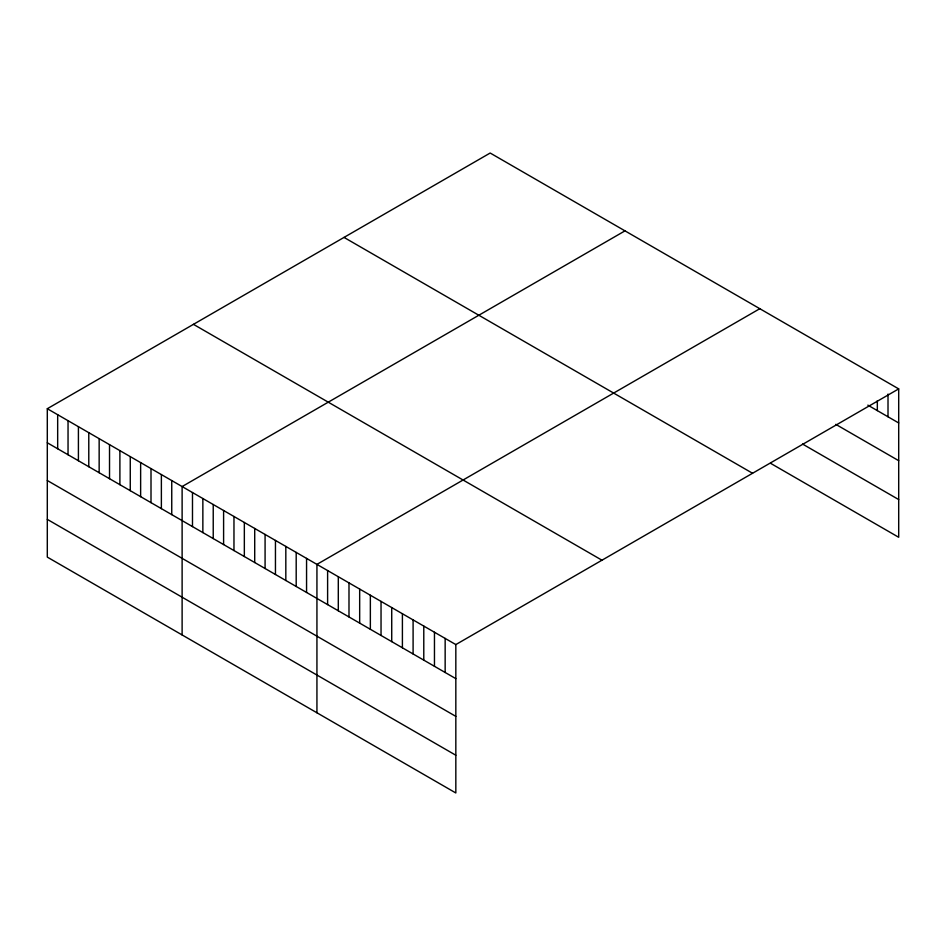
<?xml version="1.0" encoding="UTF-8"?>
<svg xmlns="http://www.w3.org/2000/svg" width="946" height="946" viewBox="0 0 946 946"><rect width="100%" height="100%" fill="white"/><g stroke="black" fill="none" stroke-linecap="round" stroke-linejoin="round"><path stroke-width="1.42" d="M898.7 388.889L455.83 644.581L455.83 792.973L47.3 557.111L47.3 408.719L490.17 153.027L898.7 388.889L898.7 537.281L770.482 463.256M624.987 230.859L182.117 486.551L182.117 634.943M759.804 308.703L316.934 564.384L316.934 712.776M867.837 405.136L898.7 422.957M835.779 424.352L898.7 460.678M802.539 444.041L898.7 499.559M344.025 237.411L752.555 473.272M193.445 324.336L601.975 560.209M47.3 408.719L455.83 644.581M47.3 442.775L455.83 678.637M47.3 480.509L455.83 716.37M47.3 519.378L455.83 755.239M888.01 394.08L888.01 416.784M877.332 400.678L877.332 410.611M445.152 638.408L445.152 672.476M434.462 632.247L434.462 666.303M423.784 626.075L423.784 660.131M413.095 619.902L413.095 653.97M402.405 613.741L402.405 647.797M391.727 607.568L391.727 641.625M381.037 601.396L381.037 635.464M370.359 595.235L370.359 629.291M359.669 589.062L359.669 623.118M348.991 582.89L348.991 616.958M338.301 576.729L338.301 610.785M327.612 570.556L327.612 604.612M306.563 558.4L306.563 592.456M296.193 552.417L296.193 586.473M285.822 546.421L285.822 580.489M275.452 540.438L275.452 574.494M265.081 534.455L265.081 568.511M254.711 528.459L254.711 562.527M244.34 522.476L244.34 556.532M233.969 516.492L233.969 550.548M223.599 510.497L223.599 544.565M213.228 504.514L213.228 538.57M202.858 498.53L202.858 532.586M192.487 492.535L192.487 526.603M171.746 480.568L171.746 514.624M161.376 474.573L161.376 508.641M151.005 468.589L151.005 502.645M140.635 462.606L140.635 496.662M130.264 456.611L130.264 490.678M119.894 450.627L119.894 484.683M109.523 444.644L109.523 478.7M99.153 438.648L99.153 472.716M88.782 432.665L88.782 466.721M78.412 426.681L78.412 460.737M68.041 420.686L68.041 454.754M57.671 414.703L57.671 448.759"/></g></svg>
